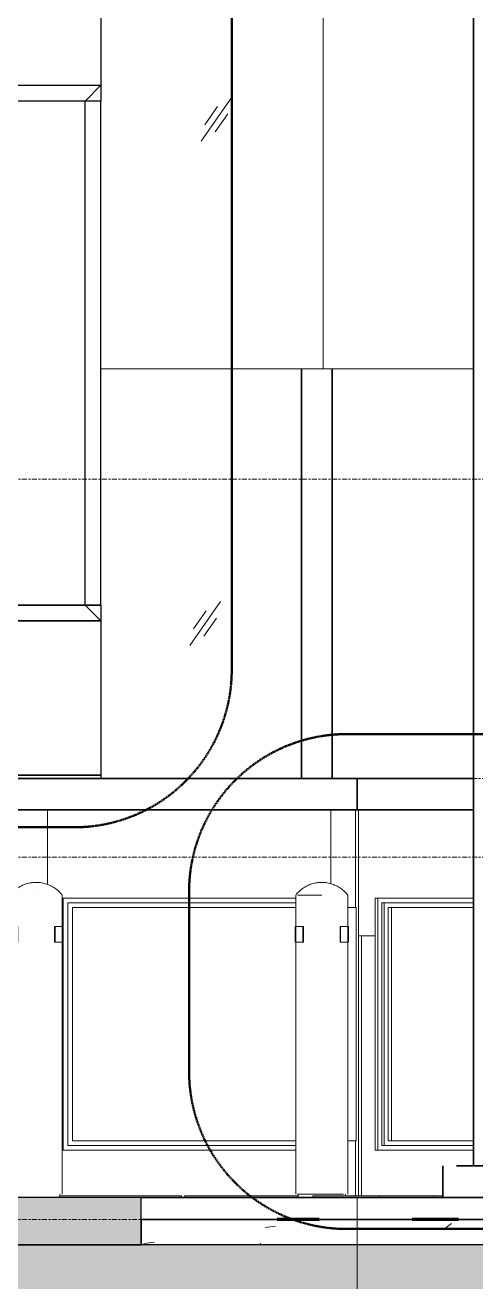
# Model space of a CAD drawing. Header units: millimetres. Extents: x 652554 to 1678317, y -308114 to 170803.
# Drawn here: x 751356 to 752787, y 153638 to 157627 of the extents above; entities that cross this region are included whole.
import ezdxf

# ---------------------------------------------------------------- set-up
doc = ezdxf.new("R2010")
doc.units = ezdxf.units.MM
doc.linetypes.add('Centre', pattern=[31.75, 6.35, -4.7625, 15.875, -4.7625])
doc.linetypes.add('DPA_Hidden 50', pattern=[3, 2, -1])
doc.layers.add('000 - 0_HIDE_OBJ_FRAMING_DEF_SUB_1', color=251, linetype='Continuous')
doc.layers.add('DIM', color=1, linetype='Continuous')
for name, color, linetype, lineweight in [('A-COLS-E', 1, 'Continuous', 35), ('A-DETL', 1, 'Continuous', 70), ('A-DETL-GENF', 2, 'Continuous', 35), ('A-DETL-THIN', 1, 'Continuous', 25), ('A-FLOR-E', 2, 'Continuous', 35), ('A-FLOR-FNSH', 2, 'Continuous', 70), ('A-FLOR-LEVL', 3, 'Continuous', 9), ('A-FLOR-PATT', 1, 'Continuous', 70), ('A-GENM', 1, 'Continuous', 9), ('A-GLAZ-CURT', 2, 'Continuous', 9), ('E-ELEC-FIXT', 2, 'Continuous', 35), ('E-LITE-EQPM', 2, 'Continuous', 35), ('I-WALL-E', 2, 'Continuous', 35), ('WALL-E', 2, 'Continuous', 35)]:
    doc.layers.add(name, color=color, linetype=linetype, lineweight=lineweight)
pattern_1 = [(50, (761426.9, 52685.5), (728.7365, -63.7558), [76.2, -838.2]), (355, (761426.9, 52685.5), (-140.9716, 764.2276), [60.96, -670.56]), (100.451, (761487.6, 52680.2), (587.77, 700.4668), [64.76, -712.36]), (46.184, (761426.9, 52888.7), (1084.316, -168.171), [114.3, -1257.3]), (96.636, (761517.3, 52874.7), (949.61, 989.71), [97.14, -1068.54]), (351.184, (761426.9, 52888.7), (949.62, 989.701), [91.44, -1005.84]), (21, (761528.5, 52837.9), (606.458, -409.0606), [76.2, -838.2]), (326, (761528.5, 52837.9), (247.2083, 736.753), [60.96, -670.56]), (71.451, (761579, 52803.8), (853.6683, 327.6855), [64.76, -712.36]), (37.5, (761426.9, 52685.5), (12.3547, 338.2201), [33.528, -628.904, 33.528, -647.192, -673.1]), (37.5, (761426.9, 52685.5), (12.3547, 338.2201), [-1343.152, 33.528, -639.572]), (7.5, (761426.9, 52685.5), (267.2789, 400.7221), [33.528, -354.584, 33.528, -613.664, -256.54]), (7.5, (761426.9, 52685.5), (267.2789, 400.7221), [-1035.304, 33.528, -223.012]), (327.5, (761200.32, 52685.5), (542.3633, -22.91534), [33.528, -220.472, 33.528, -758.952, -1051.56]), (327.5, (761200.32, 52685.5), (542.3633, -22.91534), [-1046.48, 33.528, -1018.032]), (317.5, (761098.7, 52685.5), (592.517, 101.7071), [33.528, -296.672, 33.528, -492.76, -746.76]), (317.5, (761098.7, 52685.5), (592.517, 101.7071), [-856.488, 33.528, -713.232])]

# ---------------------------------------------------------------- blocks, each defined once
blk = doc.blocks.new('ACM_EARTH INSPECTION PIT - ACM_EARTH INSPECTION PIT-11054568-2240-01 ENTRANCE 2 ELEVATION 2')
at = {"layer": 'E-ELEC-FIXT', "color": 250, "lineweight": 20}
for p, q in [((-19136.6, 101220), (-18826.6, 101220)), ((-19086.2, 101220), (-19136.6, 101220)), ((-19086.2, 101225), (-18876.2, 101225)), ((-18876.2, 101225), (-19086.2, 101225)), ((-19086.2, 101220), (-19086.2, 101225)), ((-19086.2, 101225), (-19086.2, 101220)), ((-18981.6, 101225), (-18997.1, 101225)), ((-18997.1, 101225), (-18981.6, 101225)), ((-18981.6, 101225), (-18966.2, 101225)), ((-18966.2, 101225), (-18981.6, 101225)), ((-18876.2, 101225), (-18876.2, 101220)), ((-18876.2, 101225), (-18876.2, 101220)), ((-18826.6, 101220), (-18876.2, 101220))]:
    blk.add_line(p, q, dxfattribs=at)
blk = doc.blocks.new('PPL-C-AECM-1-PP19-EE-M3-0001_rvt-3-2240-01 ENTRANCE 2 ELEVATION 2')
at = {"layer": 'E-ELEC-FIXT', "color": 250, "lineweight": 20}
blk.add_blockref('ACM_EARTH INSPECTION PIT - ACM_EARTH INSPECTION PIT-11054568-2240-01 ENTRANCE 2 ELEVATION 2', (0, 0), dxfattribs=at)
blk = doc.blocks.new('PPL-C-AECM-1-PP19-EE-M3-0001_rvt-4-2240-01 ENTRANCE 2 ELEVATION 2')
at = {"layer": 'E-ELEC-FIXT', "color": 250, "lineweight": 20}
blk.add_blockref('ACM_EARTH INSPECTION PIT - ACM_EARTH INSPECTION PIT-11054568-2240-01 ENTRANCE 2 ELEVATION 2', (0, 0), dxfattribs=at)
blk = doc.blocks.new('DPA_Rectangular - 250 x 400 mm-V289-2240-01 ENTRANCE 2 ELEVATION 2')
at = {"layer": 'A-COLS-E'}
for p, q in [((-20084, 102450), (-19834, 102450)), ((-19834, 102450), (-20084, 102450))]:
    blk.add_line(p, q, dxfattribs=at)
blk = doc.blocks.new('DPA_Rectangular Tuscan Column - Rectangular Tuscan Column-11935156-2240-01 ENTRANCE 2 ELEVATION 2')
at = {"layer": '000 - 0_HIDE_OBJ_FRAMING_DEF_SUB_1'}
for p, q in [((-20159, 105550), (-19759, 105550)), ((-20084, 105550), (-20159, 105550)), ((-19834, 105550), (-20084, 105550)), ((-19759, 105550), (-19834, 105550)), ((-20179, 105410), (-20179, 105520)), ((-19739, 105520), (-20179, 105520)), ((-20169, 105520), (-20169, 105540)), ((-19749, 105540), (-20169, 105540)), ((-19749, 105520), (-20169, 105520)), ((-20159, 105540), (-20159, 105545)), ((-19759, 105540), (-20159, 105540)), ((-19759, 105545), (-19759, 105540)), ((-19759, 105545), (-19759, 105540)), ((-19749, 105540), (-19749, 105520)), ((-19739, 105520), (-19739, 105410)), ((-19739, 105410), (-20179, 105410)), ((-20169, 105390), (-20169, 105410)), ((-19749, 105410), (-20169, 105410)), ((-20169, 105390), (-19749, 105390)), ((-20159, 104750), (-20159, 105390)), ((-19759, 105390), (-20159, 105390)), ((-19759, 105390), (-19759, 104750)), ((-19759, 105390), (-19759, 104750)), ((-19749, 105410), (-19749, 105390)), ((-20159, 104750), (-19759, 104750)), ((-20109, 104700), (-20159, 104750)), ((-20159, 104750), (-20159, 104700)), ((-20159, 104750), (-19759, 104750)), ((-20084, 104750), (-19834, 104750)), ((-19759, 104750), (-19809, 104700)), ((-19759, 104750), (-19759, 104700)), ((-19759, 104750), (-19759, 104700)), ((-20159, 104700), (-20159, 103100)), ((-20109, 104700), (-20159, 104700)), ((-20109, 104700), (-20159, 104700)), ((-20109, 103100), (-20109, 104700)), ((-19809, 104700), (-20109, 104700)), ((-19809, 104700), (-20109, 104700)), ((-19809, 103100), (-19809, 104700)), ((-19759, 104700), (-19809, 104700)), ((-19759, 104700), (-19809, 104700)), ((-19759, 103100), (-19759, 104700)), ((-19759, 103950), (-19759, 104700)), ((-20109, 103100), (-20159, 103100)), ((-20159, 103100), (-20159, 103050)), ((-20159, 103050), (-20109, 103100)), ((-20159, 103100), (-20109, 103100)), ((-19809, 103100), (-20109, 103100)), ((-20109, 103100), (-19809, 103100)), ((-19759, 103100), (-19809, 103100)), ((-19809, 103100), (-19759, 103050)), ((-19809, 103100), (-19759, 103100)), ((-19759, 103100), (-19759, 103050)), ((-20159, 103050), (-19759, 103050)), ((-20159, 102560), (-20159, 103050)), ((-19759, 103050), (-20159, 103050)), ((-19759, 103050), (-19759, 102560)), ((-20159, 102560), (-19759, 102560)), ((-20159, 102550), (-20159, 102560)), ((-19759, 102560), (-20159, 102560)), ((-19759, 102560), (-19759, 102550)), ((-20159, 102550), (-20084, 102550)), ((-19759, 102550), (-20159, 102550)), ((-19834, 102550), (-19759, 102550))]:
    blk.add_line(p, q, dxfattribs=at)
blk = doc.blocks.new('System Panel - Entrance Glazed 12mm-V347-2240-01 ENTRANCE 2 ELEVATION 2')
at = {"layer": 'A-GLAZ-CURT'}
for p, q in [((-22759, 103850), (-22759, 105390)), ((-22759, 105390), (-22759, 103850))]:
    blk.add_line(p, q, dxfattribs=at)
blk = doc.blocks.new('System Panel - Entrance Glazed 12mm-11970279-2240-01 ENTRANCE 2 ELEVATION 2')
at = {"layer": 'A-GLAZ-CURT'}
for p, q in [((-19054, 105550), (-19759, 105550)), ((-19759, 105550), (-19054, 105550)), ((-19054, 103850), (-19054, 105550)), ((-19759, 105545), (-19759, 105540)), ((-19759, 105540), (-19759, 105545)), ((-19759, 105390), (-19759, 103850)), ((-19759, 103850), (-19759, 105390)), ((-19759, 103850), (-19054, 103850)), ((-19054, 103850), (-19759, 103850))]:
    blk.add_line(p, q, dxfattribs=at)
blk = doc.blocks.new('DPA_Rectangular - 100 x 100 mm-11970025-2240-01 ENTRANCE 2 ELEVATION 2')
at = {"layer": 'A-COLS-E'}
for p, q in [((-19121.8, 102550), (-19121.8, 103850)), ((-19025.3, 102550), (-19025.3, 103850)), ((-19147.7, 102450), (-19051.1, 102450)), ((-19121.8, 102450), (-19147.7, 102450)), ((-19025.3, 102450), (-19121.8, 102450)), ((-19051.1, 102450), (-19025.3, 102450))]:
    blk.add_line(p, q, dxfattribs=at)
blk = doc.blocks.new('System Panel - Entrance Glazed 12mm-11975548-2240-01 ENTRANCE 2 ELEVATION 2')
at = {"layer": 'A-GLAZ-CURT'}
for p, q in [((-19059.6, 105550), (-18576.3, 105550)), ((-19053.6, 105550), (-19059.6, 105550)), ((-18576.3, 105550), (-19053.6, 105550)), ((-19053.6, 105550), (-19053.6, 103850)), ((-18474.7, 105550), (-17894, 105550)), ((-17888.2, 105550), (-18474.7, 105550)), ((-17888.2, 105550), (-17894, 105550)), ((-17888, 103850), (-17888, 105550)), ((-18576.3, 103850), (-19059.6, 103850)), ((-19053.6, 103850), (-19059.6, 103850)), ((-19053.6, 103850), (-18576.3, 103850)), ((-17894, 103850), (-18474.7, 103850)), ((-18474.7, 103850), (-17888, 103850)), ((-17894, 103850), (-17888, 103850))]:
    blk.add_line(p, q, dxfattribs=at)
blk = doc.blocks.new('DPA_CP_Entrance Facade Base Panel - Facade Base Panel-V373-2240-01 ENTRANCE 2 ELEVATION 2')
at = {"layer": 'A-GLAZ-CURT'}
for p, q in [((-18576.3, 102450), (-18951.3, 102450)), ((-18951.3, 102450), (-18941.3, 102450)), ((-18951.3, 102140), (-18951.3, 102450)), ((-18941.3, 102450), (-18576.3, 102450)), ((-18941.3, 101225), (-18941.3, 102450)), ((-18171.8, 102450), (-18474.8, 102450)), ((-18474.8, 102450), (-18161.8, 102450)), ((-18161.8, 102450), (-18171.8, 102450)), ((-18161.8, 102450), (-18161.8, 102219)), ((-18880.5, 102170), (-18888, 102170)), ((-18888, 102170), (-18888, 101370)), ((-18888, 102170), (-18576.3, 102170)), ((-18880.5, 101370), (-18880.5, 102170)), ((-18576.3, 102170), (-18880.5, 102170)), ((-18474.8, 102170), (-18232.5, 102170)), ((-18232.5, 102170), (-18474.8, 102170)), ((-18860, 102155), (-18867.5, 102155)), ((-18867.5, 102155), (-18867.5, 101385)), ((-18576.3, 102155), (-18867.5, 102155)), ((-18860, 101385), (-18860, 102155)), ((-18576.3, 102155), (-18860, 102155)), ((-18576.3, 102140), (-18847, 102140)), ((-18847, 102140), (-18847, 101400)), ((-18576.3, 102140), (-18847, 102140)), ((-18847, 102140), (-18576.3, 102140)), ((-18847, 102140), (-18837, 102140)), ((-18576.3, 102140), (-18837, 102140)), ((-18837, 102140), (-18837, 101400)), ((-18232.5, 102155), (-18474.8, 102155)), ((-18232.5, 102155), (-18474.8, 102155)), ((-18232.5, 102140), (-18474.8, 102140)), ((-18232.5, 102140), (-18474.8, 102140)), ((-18232.5, 102140), (-18474.8, 102140)), ((-18474.8, 102140), (-18232.5, 102140)), ((-18888, 102050), (-18941.3, 102050)), ((-18941.3, 102050), (-18931.3, 102050)), ((-18941.3, 101225), (-18941.3, 102050)), ((-18931.3, 102050), (-18888, 102050)), ((-18931.3, 101225), (-18931.3, 102050)), ((-18951.3, 101225), (-18951.3, 101400)), ((-18880.5, 101370), (-18888, 101370)), ((-18888, 101370), (-18576.3, 101370)), ((-18576.3, 101370), (-18880.5, 101370)), ((-18860, 101385), (-18867.5, 101385)), ((-18867.5, 101385), (-18576.3, 101385)), ((-18576.3, 101385), (-18860, 101385)), ((-18576.3, 101400), (-18847, 101400)), ((-18847, 101400), (-18576.3, 101400)), ((-18576.3, 101400), (-18847, 101400)), ((-18847, 101400), (-18837, 101400)), ((-18837, 101400), (-18576.3, 101400)), ((-18232.5, 101400), (-18474.7, 101400)), ((-18474.7, 101400), (-18232.5, 101400)), ((-18474.7, 101400), (-18232.5, 101400)), ((-18232.5, 101400), (-18474.7, 101400)), ((-18232.5, 101385), (-18474.7, 101385)), ((-18474.7, 101385), (-18232.5, 101385)), ((-18232.5, 101370), (-18474.7, 101370)), ((-18474.7, 101370), (-18232.5, 101370))]:
    blk.add_line(p, q, dxfattribs=at)
blk = doc.blocks.new('DPA_CP_Entrance Facade Base Panel - Facade Base Panel-V389-2240-01 ENTRANCE 2 ELEVATION 2')
at = {"layer": 'A-GLAZ-CURT'}
for p, q in [((-20829, 102450), (-19929, 102450)), ((-19929, 102450), (-20829, 102450)), ((-20829, 102217.5), (-20829, 102450)), ((-20829, 102450), (-20829, 102217.5)), ((-19929, 102450), (-19929, 102213.8)), ((-19929, 102450), (-19929, 102213.8)), ((-20767.5, 102170), (-20046.9, 102170)), ((-20046.9, 102170), (-20767.5, 102170)), ((-20764, 101385), (-20764, 102155)), ((-20046.9, 102155), (-20764, 102155)), ((-20764, 102155), (-20764, 101385)), ((-20046.9, 102155), (-20764, 102155)), ((-20749, 101400), (-20749, 102140)), ((-20046.9, 102140), (-20749, 102140)), ((-20749, 102140), (-20749, 101400)), ((-20046.9, 102140), (-20749, 102140)), ((-20749, 102140), (-20749, 101400)), ((-20046.9, 102140), (-20749, 102140)), ((-20749, 102140), (-20046.9, 102140)), ((-20749, 101400), (-20749, 102140)), ((-20046.9, 101370), (-20767.5, 101370)), ((-20767.5, 101370), (-20046.9, 101370)), ((-20046.9, 101385), (-20764, 101385)), ((-20764, 101385), (-20046.9, 101385)), ((-20046.9, 101400), (-20749, 101400)), ((-20749, 101400), (-20046.9, 101400)), ((-20749, 101400), (-20046.9, 101400)), ((-20046.9, 101400), (-20749, 101400)), ((-20714, 101220), (-20703.8, 101220)), ((-20703.8, 101220), (-20714, 101220)), ((-20714, 101220), (-20703.8, 101220)), ((-20703.8, 101220), (-20714, 101220)), ((-20108.8, 101220), (-20098.5, 101220)), ((-20098.5, 101220), (-20108.8, 101220)), ((-20108.8, 101220), (-20098.5, 101220)), ((-20098.5, 101220), (-20108.8, 101220))]:
    blk.add_line(p, q, dxfattribs=at)
blk = doc.blocks.new('DPA_CP_Entrance Facade Base Panel - Facade Base Panel-V390-2240-01 ENTRANCE 2 ELEVATION 2')
at = {"layer": 'A-GLAZ-CURT'}
for p, q in [((-19929, 102450), (-19029, 102450)), ((-19029, 102450), (-19929, 102450)), ((-19929, 102213.8), (-19929, 102450)), ((-19929, 102450), (-19929, 102213.8)), ((-19029, 102450), (-19029, 102215.3)), ((-19029, 102450), (-19029, 102215.3)), ((-19879, 101370), (-19879, 102170)), ((-19879, 102170), (-19879, 101370)), ((-19879, 102170), (-19140.4, 102170)), ((-19140.4, 102170), (-19879, 102170)), ((-19864, 101385), (-19864, 102155)), ((-19140.4, 102155), (-19864, 102155)), ((-19864, 102155), (-19864, 101385)), ((-19140.4, 102155), (-19864, 102155)), ((-19849, 101400), (-19849, 102140)), ((-19140.4, 102140), (-19849, 102140)), ((-19849, 102140), (-19849, 101400)), ((-19140.4, 102140), (-19849, 102140)), ((-19849, 102140), (-19849, 101400)), ((-19140.4, 102140), (-19849, 102140)), ((-19849, 102140), (-19140.4, 102140)), ((-19849, 101400), (-19849, 102140)), ((-19140.4, 101370), (-19879, 101370)), ((-19879, 101370), (-19140.4, 101370)), ((-19140.4, 101385), (-19864, 101385)), ((-19864, 101385), (-19140.4, 101385)), ((-19140.4, 101400), (-19849, 101400)), ((-19849, 101400), (-19140.4, 101400)), ((-19849, 101400), (-19140.4, 101400)), ((-19140.4, 101400), (-19849, 101400)), ((-19503.5, 101220), (-19493.3, 101220)), ((-19493.3, 101220), (-19503.5, 101220)), ((-19503.5, 101220), (-19493.3, 101220)), ((-19493.3, 101220), (-19503.5, 101220))]:
    blk.add_line(p, q, dxfattribs=at)
blk = doc.blocks.new('DPA_CP_Entrance Facade Base Panel - Facade Base Panel-12124526-2240-01 ENTRANCE 2 ELEVATION 2')
at = {"layer": 'A-GLAZ-CURT'}
for p, q in [((-19029, 102450), (-18951.3, 102450)), ((-18951.3, 102450), (-19029, 102450)), ((-19029, 102215.3), (-19029, 102450)), ((-19029, 102450), (-19029, 102215.3)), ((-18951.3, 102450), (-18951.3, 102140)), ((-18951.3, 102450), (-18951.3, 102140)), ((-18975.5, 102140), (-18949, 102140)), ((-18975.5, 102140), (-18949, 102140)), ((-18949, 102140), (-18975.5, 102140)), ((-18975.5, 102140), (-18949, 102140)), ((-18949, 101400), (-18949, 102140)), ((-18949, 102140), (-18949, 101400)), ((-18949, 101400), (-18949, 102140)), ((-18949, 102140), (-18949, 101400)), ((-18975.4, 101400), (-18949, 101400)), ((-18949, 101400), (-18975.4, 101400)), ((-18975.4, 101400), (-18949, 101400)), ((-18949, 101400), (-18975.4, 101400)), ((-18951.3, 101400), (-18951.3, 101225)), ((-18951.3, 101400), (-18951.3, 101225)), ((-18951.3, 101400), (-18951.3, 101225)), ((-18951.3, 101400), (-18951.3, 101225))]:
    blk.add_line(p, q, dxfattribs=at)
blk = doc.blocks.new('BOLLARD - BOLLARD-V455-2240-01 ENTRANCE 2 ELEVATION 2')
at = {"layer": 'A-GENM'}
for p, q in [((-19140.4, 102180), (-19140.4, 101230)), ((-19057.9, 102180), (-19134.7, 102180)), ((-19134.1, 102180), (-19057.9, 102180)), ((-19057.9, 102180), (-19057.9, 102180)), ((-18975.4, 101230), (-18975.4, 102180)), ((-19142.4, 102080), (-19142.4, 102030)), ((-19141, 102080), (-19117.7, 102080)), ((-19135.1, 102080), (-19140.4, 102080)), ((-19116.3, 102080), (-19132.7, 102080)), ((-19117.7, 102080), (-19116.3, 102080)), ((-19117.7, 102030), (-19117.7, 102080)), ((-19116.3, 102080), (-19116.3, 102030)), ((-18983.1, 102080), (-18999.6, 102080)), ((-18999.6, 102080), (-18998.2, 102080)), ((-18999.6, 102030), (-18999.6, 102080)), ((-18998.2, 102080), (-18974.8, 102080)), ((-18998.2, 102030), (-18998.2, 102080)), ((-18975.4, 102080), (-18981.1, 102080)), ((-18973.4, 102030), (-18973.4, 102080)), ((-19117.7, 102030), (-19141, 102030)), ((-19140.4, 102030), (-19135.1, 102030)), ((-19132.7, 102030), (-19116.3, 102030)), ((-19116.3, 102030), (-19117.7, 102030)), ((-18998.2, 102030), (-18999.6, 102030)), ((-18999.6, 102030), (-18983.1, 102030)), ((-18974.8, 102030), (-18998.2, 102030)), ((-18981.1, 102030), (-18975.4, 102030)), ((-19057.9, 101230), (-19134.7, 101230)), ((-19134.1, 101230), (-19057.9, 101230)), ((-19132.9, 101230), (-19132.9, 101220)), ((-19057.9, 101230), (-19057.9, 101230)), ((-19057.9, 101230), (-19057.9, 101230)), ((-19057.9, 101230), (-18988.6, 101230)), ((-18988.6, 101230), (-19057.9, 101230)), ((-18987.2, 101230), (-18987.2, 101230)), ((-18982.9, 101225), (-18982.9, 101230))]:
    blk.add_line(p, q, dxfattribs=at)
at = {"layer": 'A-GENM', "flags": 128}
for points in [[(-19140.4, 102180), (-19137.7, 102183.2), (-19135, 102186.4), (-19132, 102189.4), (-19129, 102192.3), (-19125.8, 102195.1), (-19122.6, 102197.7), (-19119.2, 102200.3), (-19115.8, 102202.6), (-19112.2, 102204.9), (-19108.6, 102207), (-19104.8, 102208.9), (-19101, 102210.7), (-19097.2, 102212.4), (-19093.2, 102213.9), (-19089.3, 102215.2), (-19085.2, 102216.4), (-19081.1, 102217.4), (-19077, 102218.2), (-19072.9, 102218.9), (-19068.7, 102219.4), (-19064.5, 102219.8), (-19060.3, 102220), (-19057.9, 102220)], [(-19057.9, 102220), (-19053.7, 102219.9), (-19049.5, 102219.7), (-19045.3, 102219.2), (-19041.2, 102218.7), (-19037, 102217.9), (-19032.9, 102217), (-19028.9, 102215.9), (-19024.9, 102214.7), (-19020.9, 102213.3), (-19017, 102211.7), (-19013.2, 102210), (-19009.4, 102208.1), (-19005.7, 102206.1), (-19002.1, 102203.9), (-18998.6, 102201.6), (-18995.2, 102199.2), (-18991.8, 102196.6), (-18988.6, 102193.9), (-18985.5, 102191.1), (-18982.5, 102188.1), (-18979.7, 102185.1), (-18976.9, 102181.9), (-18975.4, 102180)]]:
    blk.add_lwpolyline(points, dxfattribs=at)
blk = doc.blocks.new('BOLLARD - BOLLARD-V449-2240-01 ENTRANCE 2 ELEVATION 2')
at = {"layer": 'A-GENM'}
for p, q in [((-13732.5, 102180), (-13732.5, 101230)), ((-13650, 102180), (-13650, 102180)), ((-13650, 102180), (-13650, 102180)), ((-13567.5, 101230), (-13567.5, 102180)), ((-13734.5, 102080), (-13734.5, 102030)), ((-13733.1, 102080), (-13709.8, 102080)), ((-13726.9, 102080), (-13732.5, 102080)), ((-13708.3, 102080), (-13724.8, 102080)), ((-13709.8, 102080), (-13708.3, 102080)), ((-13709.8, 102030), (-13709.8, 102080)), ((-13708.3, 102080), (-13708.3, 102030)), ((-13575.2, 102080), (-13591.7, 102080)), ((-13591.7, 102080), (-13590.2, 102080)), ((-13591.7, 102030), (-13591.7, 102080)), ((-13590.2, 102080), (-13566.9, 102080)), ((-13590.2, 102030), (-13590.2, 102080)), ((-13567.5, 102080), (-13573.1, 102080)), ((-13565.5, 102030), (-13565.5, 102080)), ((-13709.8, 102030), (-13733.1, 102030)), ((-13732.5, 102030), (-13726.9, 102030)), ((-13724.8, 102030), (-13708.3, 102030)), ((-13708.3, 102030), (-13709.8, 102030)), ((-13590.2, 102030), (-13591.7, 102030)), ((-13591.7, 102030), (-13575.2, 102030)), ((-13566.9, 102030), (-13590.2, 102030)), ((-13573.1, 102030), (-13567.5, 102030)), ((-13725, 101230), (-13725, 101220)), ((-13650, 101230), (-13650, 101230)), ((-13650, 101230), (-13650, 101230)), ((-13650, 101230), (-13650, 101230)), ((-13650, 101230), (-13650, 101230)), ((-13575, 101220), (-13575, 101230))]:
    blk.add_line(p, q, dxfattribs=at)
at = {"layer": 'A-GENM', "flags": 128}
for points in [[(-13732.5, 102180), (-13729.8, 102183.2), (-13727, 102186.4), (-13724.1, 102189.4), (-13721.1, 102192.3), (-13717.9, 102195.1), (-13714.7, 102197.7), (-13711.3, 102200.3), (-13707.8, 102202.6), (-13704.3, 102204.9), (-13700.6, 102207), (-13696.9, 102208.9), (-13693.1, 102210.7), (-13689.3, 102212.4), (-13685.3, 102213.9), (-13681.3, 102215.2), (-13677.3, 102216.4), (-13673.2, 102217.4), (-13669.1, 102218.2), (-13665, 102218.9), (-13660.8, 102219.4), (-13656.6, 102219.8), (-13652.4, 102220), (-13650, 102220)], [(-13650, 102220), (-13645.8, 102219.9), (-13641.6, 102219.7), (-13637.4, 102219.2), (-13633.3, 102218.7), (-13629.1, 102217.9), (-13625, 102217), (-13621, 102215.9), (-13616.9, 102214.7), (-13613, 102213.3), (-13609.1, 102211.7), (-13605.2, 102210), (-13601.5, 102208.1), (-13597.8, 102206.1), (-13594.2, 102203.9), (-13590.7, 102201.6), (-13587.2, 102199.2), (-13583.9, 102196.6), (-13580.7, 102193.9), (-13577.6, 102191.1), (-13574.6, 102188.1), (-13571.8, 102185.1), (-13569, 102181.9), (-13567.5, 102180)]]:
    blk.add_lwpolyline(points, dxfattribs=at)
blk = doc.blocks.new('DPA_Drainage Gutter_Landscape_Type A - DPA_Drainage Gutter_Landscape_Type A-17956717-2240-01 ENTRANCE 2 ELEVATION 2')
at = {"layer": 'A-GENM'}
for p, q in [((-19889.5, 101225), (-19503.5, 101225)), ((-19503.5, 101225), (-19889.5, 101225)), ((-19884.5, 101225), (-19889.5, 101225)), ((-19889.5, 101225), (-19884.5, 101225)), ((-19884.5, 101225), (-19889.5, 101225)), ((-19889.5, 101225), (-19884.5, 101225)), ((-19510.5, 101225), (-19889.5, 101225)), ((-19889.5, 101225), (-19510.5, 101225)), ((-19510.5, 101225), (-19889.5, 101225)), ((-19889.5, 101225), (-19510.5, 101225)), ((-19864.5, 101225), (-19877.5, 101225)), ((-19877.5, 101225), (-19864.5, 101225)), ((-19864.5, 101225), (-19877.5, 101225)), ((-19877.5, 101225), (-19864.5, 101225)), ((-19844.5, 101225), (-19857.5, 101225)), ((-19857.5, 101225), (-19844.5, 101225)), ((-19844.5, 101225), (-19857.5, 101225)), ((-19857.5, 101225), (-19844.5, 101225)), ((-19824.5, 101225), (-19837.5, 101225)), ((-19837.5, 101225), (-19824.5, 101225)), ((-19824.5, 101225), (-19837.5, 101225)), ((-19837.5, 101225), (-19824.5, 101225)), ((-19804.5, 101225), (-19817.5, 101225)), ((-19817.5, 101225), (-19804.5, 101225)), ((-19804.5, 101225), (-19817.5, 101225)), ((-19817.5, 101225), (-19804.5, 101225)), ((-19784.5, 101225), (-19797.5, 101225)), ((-19797.5, 101225), (-19784.5, 101225)), ((-19784.5, 101225), (-19797.5, 101225)), ((-19797.5, 101225), (-19784.5, 101225)), ((-19764.5, 101225), (-19777.5, 101225)), ((-19777.5, 101225), (-19764.5, 101225)), ((-19764.5, 101225), (-19777.5, 101225)), ((-19777.5, 101225), (-19764.5, 101225)), ((-19744.5, 101225), (-19757.5, 101225)), ((-19757.5, 101225), (-19744.5, 101225)), ((-19744.5, 101225), (-19757.5, 101225)), ((-19757.5, 101225), (-19744.5, 101225)), ((-19724.5, 101225), (-19737.5, 101225)), ((-19737.5, 101225), (-19724.5, 101225)), ((-19724.5, 101225), (-19737.5, 101225)), ((-19737.5, 101225), (-19724.5, 101225)), ((-19704.5, 101225), (-19717.5, 101225)), ((-19717.5, 101225), (-19704.5, 101225)), ((-19704.5, 101225), (-19717.5, 101225)), ((-19717.5, 101225), (-19704.5, 101225)), ((-19684.5, 101225), (-19697.5, 101225)), ((-19697.5, 101225), (-19684.5, 101225)), ((-19684.5, 101225), (-19697.5, 101225)), ((-19697.5, 101225), (-19684.5, 101225)), ((-19664.5, 101225), (-19677.5, 101225)), ((-19677.5, 101225), (-19664.5, 101225)), ((-19664.5, 101225), (-19677.5, 101225)), ((-19677.5, 101225), (-19664.5, 101225)), ((-19644.5, 101225), (-19657.5, 101225)), ((-19657.5, 101225), (-19644.5, 101225)), ((-19644.5, 101225), (-19657.5, 101225)), ((-19657.5, 101225), (-19644.5, 101225)), ((-19624.5, 101225), (-19637.5, 101225)), ((-19637.5, 101225), (-19624.5, 101225)), ((-19624.5, 101225), (-19637.5, 101225)), ((-19637.5, 101225), (-19624.5, 101225)), ((-19604.5, 101225), (-19617.5, 101225)), ((-19617.5, 101225), (-19604.5, 101225)), ((-19604.5, 101225), (-19617.5, 101225)), ((-19617.5, 101225), (-19604.5, 101225)), ((-19584.5, 101225), (-19597.5, 101225)), ((-19597.5, 101225), (-19584.5, 101225)), ((-19584.5, 101225), (-19597.5, 101225)), ((-19597.5, 101225), (-19584.5, 101225)), ((-19564.5, 101225), (-19577.5, 101225)), ((-19577.5, 101225), (-19564.5, 101225)), ((-19564.5, 101225), (-19577.5, 101225)), ((-19577.5, 101225), (-19564.5, 101225)), ((-19544.5, 101225), (-19557.5, 101225)), ((-19557.5, 101225), (-19544.5, 101225)), ((-19544.5, 101225), (-19557.5, 101225)), ((-19557.5, 101225), (-19544.5, 101225)), ((-19524.5, 101225), (-19537.5, 101225)), ((-19537.5, 101225), (-19524.5, 101225)), ((-19524.5, 101225), (-19537.5, 101225)), ((-19537.5, 101225), (-19524.5, 101225)), ((-19510.5, 101225), (-19517.5, 101225)), ((-19517.5, 101225), (-19510.5, 101225)), ((-19510.5, 101225), (-19517.5, 101225)), ((-19517.5, 101225), (-19510.5, 101225)), ((-19503.5, 101220), (-19503.5, 101225)), ((-19503.5, 101220), (-19503.5, 101225)), ((-19493.3, 101225), (-19132.9, 101225)), ((-19132.9, 101225), (-19493.3, 101225)), ((-19493.3, 101225), (-19493.3, 101220)), ((-19493.3, 101220), (-19493.3, 101225)), ((-19479.3, 101225), (-19486.3, 101225)), ((-19486.3, 101225), (-19479.3, 101225)), ((-19479.3, 101225), (-19486.3, 101225)), ((-19486.3, 101225), (-19479.3, 101225)), ((-19132.9, 101225), (-19486.3, 101225)), ((-19486.3, 101225), (-19132.9, 101225)), ((-19132.9, 101225), (-19486.3, 101225)), ((-19486.3, 101225), (-19132.9, 101225)), ((-19459.3, 101225), (-19472.3, 101225)), ((-19472.3, 101225), (-19459.3, 101225)), ((-19459.3, 101225), (-19472.3, 101225)), ((-19472.3, 101225), (-19459.3, 101225)), ((-19439.3, 101225), (-19452.3, 101225)), ((-19452.3, 101225), (-19439.3, 101225)), ((-19439.3, 101225), (-19452.3, 101225)), ((-19452.3, 101225), (-19439.3, 101225)), ((-19419.3, 101225), (-19432.3, 101225)), ((-19432.3, 101225), (-19419.3, 101225)), ((-19419.3, 101225), (-19432.3, 101225)), ((-19432.3, 101225), (-19419.3, 101225)), ((-19399.3, 101225), (-19412.3, 101225)), ((-19412.3, 101225), (-19399.3, 101225)), ((-19399.3, 101225), (-19412.3, 101225)), ((-19412.3, 101225), (-19399.3, 101225)), ((-19379.3, 101225), (-19392.3, 101225)), ((-19392.3, 101225), (-19379.3, 101225)), ((-19379.3, 101225), (-19392.3, 101225)), ((-19392.3, 101225), (-19379.3, 101225)), ((-19359.3, 101225), (-19372.3, 101225)), ((-19372.3, 101225), (-19359.3, 101225)), ((-19359.3, 101225), (-19372.3, 101225)), ((-19372.3, 101225), (-19359.3, 101225)), ((-19339.3, 101225), (-19352.3, 101225)), ((-19352.3, 101225), (-19339.3, 101225)), ((-19339.3, 101225), (-19352.3, 101225)), ((-19352.3, 101225), (-19339.3, 101225)), ((-19319.3, 101225), (-19332.3, 101225)), ((-19332.3, 101225), (-19319.3, 101225)), ((-19319.3, 101225), (-19332.3, 101225)), ((-19332.3, 101225), (-19319.3, 101225)), ((-19299.3, 101225), (-19312.3, 101225)), ((-19312.3, 101225), (-19299.3, 101225)), ((-19299.3, 101225), (-19312.3, 101225)), ((-19312.3, 101225), (-19299.3, 101225)), ((-19279.3, 101225), (-19292.3, 101225)), ((-19292.3, 101225), (-19279.3, 101225)), ((-19279.3, 101225), (-19292.3, 101225)), ((-19292.3, 101225), (-19279.3, 101225)), ((-19259.3, 101225), (-19272.3, 101225)), ((-19272.3, 101225), (-19259.3, 101225)), ((-19259.3, 101225), (-19272.3, 101225)), ((-19272.3, 101225), (-19259.3, 101225)), ((-19239.3, 101225), (-19252.3, 101225)), ((-19252.3, 101225), (-19239.3, 101225)), ((-19239.3, 101225), (-19252.3, 101225)), ((-19252.3, 101225), (-19239.3, 101225)), ((-19219.3, 101225), (-19232.3, 101225)), ((-19232.3, 101225), (-19219.3, 101225)), ((-19219.3, 101225), (-19232.3, 101225)), ((-19232.3, 101225), (-19219.3, 101225)), ((-19199.3, 101225), (-19212.3, 101225)), ((-19212.3, 101225), (-19199.3, 101225)), ((-19199.3, 101225), (-19212.3, 101225)), ((-19212.3, 101225), (-19199.3, 101225)), ((-19179.3, 101225), (-19192.3, 101225)), ((-19192.3, 101225), (-19179.3, 101225)), ((-19179.3, 101225), (-19192.3, 101225)), ((-19192.3, 101225), (-19179.3, 101225)), ((-19159.3, 101225), (-19172.3, 101225)), ((-19172.3, 101225), (-19159.3, 101225)), ((-19159.3, 101225), (-19172.3, 101225)), ((-19172.3, 101225), (-19159.3, 101225)), ((-19139.3, 101225), (-19152.3, 101225)), ((-19152.3, 101225), (-19139.3, 101225)), ((-19139.3, 101225), (-19152.3, 101225)), ((-19152.3, 101225), (-19139.3, 101225)), ((-18983, 101225), (-18898.3, 101225)), ((-18898.3, 101225), (-18983, 101225)), ((-18979.3, 101225), (-18983, 101225)), ((-18983, 101225), (-18979.3, 101225)), ((-18979.3, 101225), (-18983, 101225)), ((-18983, 101225), (-18979.3, 101225)), ((-18905.3, 101225), (-18983, 101225)), ((-18983, 101225), (-18905.3, 101225)), ((-18905.3, 101225), (-18983, 101225)), ((-18983, 101225), (-18905.3, 101225)), ((-18959.3, 101225), (-18972.3, 101225)), ((-18972.3, 101225), (-18959.3, 101225)), ((-18959.3, 101225), (-18972.3, 101225)), ((-18972.3, 101225), (-18959.3, 101225)), ((-18939.3, 101225), (-18952.3, 101225)), ((-18952.3, 101225), (-18939.3, 101225)), ((-18939.3, 101225), (-18952.3, 101225)), ((-18952.3, 101225), (-18939.3, 101225)), ((-18919.3, 101225), (-18932.3, 101225)), ((-18932.3, 101225), (-18919.3, 101225)), ((-18919.3, 101225), (-18932.3, 101225)), ((-18932.3, 101225), (-18919.3, 101225)), ((-18905.3, 101225), (-18912.3, 101225)), ((-18912.3, 101225), (-18905.3, 101225)), ((-18905.3, 101225), (-18912.3, 101225)), ((-18912.3, 101225), (-18905.3, 101225))]:
    blk.add_line(p, q, dxfattribs=at)
blk = doc.blocks.new('DPA_Drainage Gutter_Landscape_Type A - DPA_Drainage Gutter_Landscape_Type A-17303507-2240-01 ENTRANCE 2 ELEVATION 2')
at = {"layer": 'A-GENM'}
for p, q in [((-18673.3, 101225), (-18900.2, 101225)), ((-18900.2, 101225), (-18702.7, 101225)), ((-18838.1, 101225), (-18888.1, 101225)), ((-18888.1, 101225), (-18673.3, 101225)), ((-18673.3, 101225), (-18838.1, 101225)), ((-18795.9, 101225), (-18834.6, 101225)), ((-18834.6, 101225), (-18828.6, 101225)), ((-18828.6, 101225), (-18789.8, 101225)), ((-18783.7, 101225), (-18822.5, 101225)), ((-18822.5, 101225), (-18811.2, 101225)), ((-18811.2, 101225), (-18772.5, 101225)), ((-18766.4, 101225), (-18805.2, 101225)), ((-18805.2, 101225), (-18793.9, 101225)), ((-18789.8, 101225), (-18795.9, 101225)), ((-18793.9, 101225), (-18755.2, 101225)), ((-18753.6, 101225), (-18792.4, 101225)), ((-18792.4, 101225), (-18786.3, 101225)), ((-18749.1, 101225), (-18787.8, 101225)), ((-18787.8, 101225), (-18776.6, 101225)), ((-18786.3, 101225), (-18747.6, 101225)), ((-18772.5, 101225), (-18783.7, 101225)), ((-18741.5, 101225), (-18780.2, 101225)), ((-18780.2, 101225), (-18769, 101225)), ((-18776.6, 101225), (-18737.8, 101225)), ((-18731.8, 101225), (-18770.5, 101225)), ((-18770.5, 101225), (-18759.3, 101225)), ((-18767.9, 101225), (-18730.2, 101225)), ((-18755.2, 101225), (-18766.4, 101225)), ((-18724.2, 101225), (-18762.9, 101225)), ((-18762.9, 101225), (-18751.7, 101225)), ((-18759.3, 101225), (-18720.5, 101225)), ((-18747.6, 101225), (-18753.6, 101225)), ((-18714.5, 101225), (-18753.2, 101225)), ((-18753.2, 101225), (-18741.9, 101225)), ((-18751.7, 101225), (-18712.9, 101225)), ((-18700.1, 101225), (-18750.1, 101225)), ((-18750.1, 101225), (-18673.3, 101225)), ((-18737.8, 101225), (-18749.1, 101225)), ((-18706.8, 101225), (-18745.6, 101225)), ((-18745.6, 101225), (-18734.3, 101225)), ((-18741.9, 101225), (-18703.2, 101225)), ((-18730.2, 101225), (-18741.5, 101225)), ((-18697.1, 101225), (-18735.9, 101225)), ((-18735.9, 101225), (-18724.6, 101225)), ((-18734.3, 101225), (-18695.6, 101225)), ((-18720.5, 101225), (-18731.8, 101225)), ((-18689.5, 101225), (-18728.3, 101225)), ((-18728.3, 101225), (-18717, 101225)), ((-18724.6, 101225), (-18685.9, 101225)), ((-18712.9, 101225), (-18724.2, 101225)), ((-18679.8, 101225), (-18718.6, 101225)), ((-18718.6, 101225), (-18707.3, 101225)), ((-18717, 101225), (-18678.3, 101225)), ((-18703.2, 101225), (-18714.5, 101225)), ((-18673.3, 101225), (-18711, 101225)), ((-18711, 101225), (-18699.7, 101225)), ((-18707.3, 101225), (-18673.3, 101225)), ((-18695.6, 101225), (-18706.8, 101225)), ((-18702.7, 101225), (-18673.3, 101225)), ((-18702.7, 101225), (-18702.7, 101220)), ((-18673.3, 101225), (-18701.2, 101225)), ((-18701.2, 101225), (-18690, 101225)), ((-18673.3, 101225), (-18700.1, 101225)), ((-18699.7, 101225), (-18673.3, 101225)), ((-18685.9, 101225), (-18697.1, 101225)), ((-18673.3, 101225), (-18693.6, 101225)), ((-18693.6, 101225), (-18682.4, 101225)), ((-18690, 101225), (-18673.3, 101225)), ((-18678.3, 101225), (-18689.5, 101225)), ((-18673.3, 101225), (-18683.9, 101225)), ((-18683.9, 101225), (-18673.3, 101225)), ((-18682.4, 101225), (-18673.3, 101225)), ((-18673.3, 101225), (-18679.8, 101225)), ((-18673.3, 101225), (-18676.3, 101225)), ((-18676.3, 101225), (-18673.3, 101225))]:
    blk.add_line(p, q, dxfattribs=at)
blk = doc.blocks.new('ACM_L14 - LED Street Light Luminaire with Wide Light - PRA4-CB-8-V463-2240-01 ENTRANCE 2 ELEVATION 2')
at = {"layer": 'E-LITE-EQPM'}
for p, q in [((-18576.3, 107790.1), (-18576.3, 101320)), ((-18673.7, 101320), (-18673.7, 101220)), ((-18421.6, 101320), (-18630.4, 101320)), ((-18630.4, 101320), (-18421.6, 101320)), ((-18526, 101220), (-18876.2, 101220)), ((-18876.2, 101220), (-18526, 101220)), ((-18630.4, 101220), (-18673.7, 101220)), ((-18673.3, 101220), (-18421.6, 101220)), ((-18474.7, 101220), (-18630.4, 101220))]:
    blk.add_line(p, q, dxfattribs=at)
blk = doc.blocks.new('System Panel - Entrance Glazed 12mm-V466-2240-01 ENTRANCE 2 ELEVATION 2')
at = {"layer": 'A-GLAZ-CURT'}
for p, q in [((-19834, 102550), (-19130.3, 102550)), ((-19134.4, 102550), (-19834, 102550))]:
    blk.add_line(p, q, dxfattribs=at)
blk = doc.blocks.new('System Panel - Entrance Glazed 12mm-17426766-2240-01 ENTRANCE 2 ELEVATION 2')
at = {"layer": 'A-GLAZ-CURT'}
for p, q in [((-17975, 102550), (-17975, 103850)), ((-18576.3, 102550), (-19025.3, 102550)), ((-19025.3, 102550), (-18576.3, 102550)), ((-17981, 102550), (-18474.8, 102550)), ((-18474.8, 102550), (-17975, 102550)), ((-17981, 102550), (-17975, 102550))]:
    blk.add_line(p, q, dxfattribs=at)
blk = doc.blocks.new('DPA_AN_Callout - DPA_AN_Callout-15542876-2240-01 ENTRANCE 2 ELEVATION 2')
at = {"layer": 'A-DETL-GENF', "linetype": 'DPA_Hidden 50', "lineweight": 50}
for p, q in [((-19343.7, 105405), (-19343.7, 102895)), ((-19843.7, 102395), (-20074.3, 102395))]:
    blk.add_line(p, q, dxfattribs=at)
blk.add_arc((-19843.7, 102895), 500, 270, 0, dxfattribs=at)
blk = doc.blocks.new('DPA_AN_Callout - DPA_AN_Callout-15543068-2240-01 ENTRANCE 2 ELEVATION 2')
at = {"layer": 'A-DETL-GENF', "linetype": 'DPA_Hidden 50', "lineweight": 50}
for p, q in [((-18979, 102690.7), (-16937.5, 102690.7)), ((-19479, 101620), (-19479, 102190.7)), ((-16937.5, 101120), (-18979, 101120))]:
    blk.add_line(p, q, dxfattribs=at)
for centre, start, end in [((-18979, 102190.7), 90, 180), ((-18979, 101620), 180, 270)]:
    blk.add_arc(centre, 500, start, end, dxfattribs=at)

msp = doc.modelspace()

# ---------------------------------------------------------------- hatches: boundary and pattern name
at = {"layer": 'A-DETL-GENF', "lineweight": 9}
h = msp.add_hatch(dxfattribs=at)
h.set_pattern_fill('FP_19', color=9, style=0, pattern_type=2)
h.set_pattern_definition([(45, (761426.9, 52685.5), (0, 449.0128), [317.5, -317.5]), (45, (761342.7, 52769.68), (0, 449.0128), [317.5, -317.5]), (45, (761258.5, 52853.87), (0, 449.0128), [317.5, -317.5]), (135, (761258.5, 52910), (-449.0128, 3e-14), [317.5, -317.5]), (135, (761342.7, 52994.2), (-449.0128, 3e-14), [317.5, -317.5]), (135, (761426.9, 53078.38), (-449.0128, 3e-14), [317.5, -317.5])])
h.paths.add_polyline_path([(748115.9456, 151947.1194), (762777.3002, 151947.1194), (762777.3002, 153755.4952), (725244.2325, 153755.4952), (725244.2325, 151947.1194), (747822.7185, 151947.1194)])
at = {"layer": 'A-FLOR-PATT', "lineweight": 9}
h = msp.add_hatch(dxfattribs=at)
h.set_pattern_fill('FP_11', color=256, style=0, pattern_type=2)
h.set_pattern_definition(pattern_1)
h.paths.add_polyline_path([(728597.4073, 153755.4952), (751724.2123, 153755.4952), (751724.2123, 153905.4952), (728597.4073, 153905.4952)])
h = msp.add_hatch(dxfattribs=at)
h.set_pattern_fill('FP_11', color=256, style=0, pattern_type=2)
h.set_pattern_definition(pattern_1)
h.paths.add_polyline_path([(761868.3076, 153755.4952), (762777.3002, 153755.4952), (762777.3002, 153835.4952), (761868.3076, 153835.4952)])
h.paths.add_polyline_path([(751781.2843, 153755.4952), (758452.8754, 153755.4952), (758452.8754, 153835.4952), (751724.2123, 153835.4952), (751724.2123, 153755.4952)])

# ---------------------------------------------------------------- linework, layer by layer
at = {"layer": 'A-DETL', "lineweight": 9}
for p, q in [((751914.5014, 157258.1726), (752012.0094, 157397.4285)), ((751926.7972, 157310.6017), (751966.9475, 157367.9424)), ((751959.5632, 157287.6587), (751999.7136, 157344.9993)), ((751878.3857, 155657.5653), (751975.8936, 155796.8212)), ((751890.6814, 155709.9944), (751930.8318, 155767.3351)), ((751923.4475, 155687.0514), (751963.5979, 155744.392))]:
    msp.add_line(p, q, dxfattribs=at)
at = {"layer": 'A-DETL', "color": 9, "linetype": 'DPA_Hidden 50', "lineweight": 9}
msp.add_line((752409.6572, 153905.4952), (752409.6572, 151947.1194), dxfattribs=at)
at = {"layer": 'A-DETL'}
for p, q in [((752289.0567, 153835.4952), (752155.7104, 153835.4952)), ((752289.0567, 153835.4952), (752155.7104, 153835.4952)), ((752289.0567, 153835.4952), (752155.7104, 153835.4952)), ((752731.5646, 153835.4952), (752585.0107, 153835.4952)), ((752731.5646, 153835.4952), (752585.0107, 153835.4952)), ((752731.5646, 153835.4952), (752585.0107, 153835.4952))]:
    msp.add_line(p, q, dxfattribs=at)
at = {"layer": 'A-DETL-THIN'}
msp.add_line((762777.3002, 153755.4952), (725244.2325, 153755.4952), dxfattribs=at)
at = {"layer": 'A-FLOR-E'}
for p, q in [((748817.9727, 155235.4952), (752409.6572, 155235.4952)), ((752207.8422, 155235.4952), (751521.5516, 155235.4952)), ((752779.3176, 155235.4952), (752330.3167, 155235.4952)), ((752409.6572, 155235.4952), (752779.3176, 155235.4952)), ((752409.6572, 155235.4952), (752409.6572, 155135.4952)), ((752409.6572, 155135.4952), (748817.9872, 155135.4952)), ((748817.9872, 155135.4952), (752248.8877, 155135.4952)), ((752248.8877, 155135.4952), (752779.3176, 155135.4952)), ((752779.3176, 155135.4952), (752409.6572, 155135.4952)), ((751724.2123, 153905.4952), (755215.1828, 153905.4952)), ((755215.1828, 153835.4952), (751724.2123, 153835.4952))]:
    msp.add_line(p, q, dxfattribs=at)
at = {"layer": 'A-FLOR-FNSH', "color": 7, "lineweight": 25}
for p, q in [((751724.2123, 153905.4952), (728597.4073, 153905.4952)), ((751724.2123, 153755.4952), (751724.2123, 153905.4952)), ((758452.8754, 153835.4952), (751724.2123, 153835.4952)), ((751724.2123, 153835.4952), (751724.2123, 153755.4952)), ((728597.4073, 153755.4952), (751724.2123, 153755.4952))]:
    msp.add_line(p, q, dxfattribs=at)
at = {"layer": 'A-FLOR-LEVL', "linetype": 'Centre'}
for p, q in [((725077.5054, 156185.4952), (764414.5606, 156185.4952)), ((725077.5054, 155235.4952), (764749.6947, 155235.4952)), ((725077.5054, 154985.4952), (765118.3587, 154985.4952)), ((725077.5054, 153905.4952), (766666.9021, 153905.4952)), ((725077.5054, 153835.4952), (764833.4819, 153835.4952))]:
    msp.add_line(p, q, dxfattribs=at)
at = {"layer": 'DIM', "color": 6}
msp.add_lwpolyline([(734396.5516, 158230.4952), (755176.5766, 158230.4952), (755176.5766, 153905.4952), (734396.5516, 153905.4952)], close=True, dxfattribs=at)
at = {"layer": 'I-WALL-E'}
for p, q in [((748817.9872, 155135.4952), (752248.8877, 155135.4952)), ((752162.2852, 155135.4952), (748817.9872, 155135.4952)), ((752162.2852, 155135.4952), (752262.2852, 155135.4952)), ((752248.8877, 155135.4952), (752779.3176, 155135.4952)), ((752779.3176, 155135.4952), (752262.2852, 155135.4952))]:
    msp.add_line(p, q, dxfattribs=at)
at = {"layer": 'WALL-E'}
for p, q in [((751521.5516, 155235.4952), (752207.8422, 155235.4952)), ((752207.8422, 155235.4952), (751521.5516, 155235.4952)), ((751521.5516, 155235.4952), (752207.8422, 155235.4952)), ((752207.8422, 155235.4952), (751521.5516, 155235.4952)), ((752330.3167, 155235.4952), (752779.3176, 155235.4952)), ((752779.3176, 155235.4952), (752330.3167, 155235.4952)), ((752330.3167, 155235.4952), (752779.3176, 155235.4952)), ((752779.3176, 155235.4952), (752330.3167, 155235.4952)), ((748817.9872, 155135.4952), (752262.2852, 155135.4952)), ((751396.2598, 155135.4952), (748817.9872, 155135.4952)), ((751396.2598, 155135.4952), (752396.2598, 155135.4952)), ((752262.2852, 155135.4952), (752779.3176, 155135.4952)), ((752779.3176, 155135.4952), (752396.2598, 155135.4952)), ((751724.2123, 153755.4952), (751396.2598, 153755.4952))]:
    msp.add_line(p, q, dxfattribs=at)

# ---------------------------------------------------------------- block references
at = {"color": 10, "lineweight": 5}
for name in ['PPL-C-AECM-1-PP19-EE-M3-0001_rvt-3-2240-01 ENTRANCE 2 ELEVATION 2', 'PPL-C-AECM-1-PP19-EE-M3-0001_rvt-4-2240-01 ENTRANCE 2 ELEVATION 2']:
    msp.add_blockref(name, (771355.5694, 52685.4952), dxfattribs=at)
at = {"layer": 'A-COLS-E'}
for name in ['DPA_Rectangular Tuscan Column - Rectangular Tuscan Column-11935156-2240-01 ENTRANCE 2 ELEVATION 2', 'DPA_Rectangular - 100 x 100 mm-11970025-2240-01 ENTRANCE 2 ELEVATION 2', 'DPA_Rectangular - 250 x 400 mm-V289-2240-01 ENTRANCE 2 ELEVATION 2']:
    msp.add_blockref(name, (771355.5694, 52685.4952), dxfattribs=at)
at = {"layer": 'A-DETL-GENF'}
for name in ['DPA_AN_Callout - DPA_AN_Callout-15542876-2240-01 ENTRANCE 2 ELEVATION 2', 'DPA_AN_Callout - DPA_AN_Callout-15543068-2240-01 ENTRANCE 2 ELEVATION 2']:
    msp.add_blockref(name, (771355.5694, 52685.4952), dxfattribs=at)
at = {"layer": 'A-GENM'}
for name, p in [('BOLLARD - BOLLARD-V449-2240-01 ENTRANCE 2 ELEVATION 2', (765041.1505, 52685.4952)), ('BOLLARD - BOLLARD-V455-2240-01 ENTRANCE 2 ELEVATION 2', (771355.5694, 52685.4952)), ('DPA_Drainage Gutter_Landscape_Type A - DPA_Drainage Gutter_Landscape_Type A-17956717-2240-01 ENTRANCE 2 ELEVATION 2', (771355.5694, 52685.4952)), ('DPA_Drainage Gutter_Landscape_Type A - DPA_Drainage Gutter_Landscape_Type A-17303507-2240-01 ENTRANCE 2 ELEVATION 2', (771355.5694, 52685.4952))]:
    msp.add_blockref(name, p, dxfattribs=at)
at = {"layer": 'A-GLAZ-CURT'}
for name, p in [('System Panel - Entrance Glazed 12mm-V347-2240-01 ENTRANCE 2 ELEVATION 2', (774355.5694, 52685.4952)), ('System Panel - Entrance Glazed 12mm-11970279-2240-01 ENTRANCE 2 ELEVATION 2', (771355.5694, 52685.4952)), ('System Panel - Entrance Glazed 12mm-11975548-2240-01 ENTRANCE 2 ELEVATION 2', (771355.5694, 52685.4952)), ('System Panel - Entrance Glazed 12mm-V466-2240-01 ENTRANCE 2 ELEVATION 2', (771355.5694, 52685.4952)), ('System Panel - Entrance Glazed 12mm-17426766-2240-01 ENTRANCE 2 ELEVATION 2', (771355.5694, 52685.4952)), ('DPA_CP_Entrance Facade Base Panel - Facade Base Panel-V389-2240-01 ENTRANCE 2 ELEVATION 2', (771355.5694, 52685.4952)), ('DPA_CP_Entrance Facade Base Panel - Facade Base Panel-V390-2240-01 ENTRANCE 2 ELEVATION 2', (771355.5694, 52685.4952)), ('DPA_CP_Entrance Facade Base Panel - Facade Base Panel-12124526-2240-01 ENTRANCE 2 ELEVATION 2', (771355.5694, 52685.4952)), ('DPA_CP_Entrance Facade Base Panel - Facade Base Panel-V373-2240-01 ENTRANCE 2 ELEVATION 2', (771355.5694, 52685.4952))]:
    msp.add_blockref(name, p, dxfattribs=at)
at = {"layer": 'E-LITE-EQPM'}
msp.add_blockref('ACM_L14 - LED Street Light Luminaire with Wide Light - PRA4-CB-8-V463-2240-01 ENTRANCE 2 ELEVATION 2', (771355.5694, 52685.4952), dxfattribs=at)

doc.saveas('drawing.dxf')
